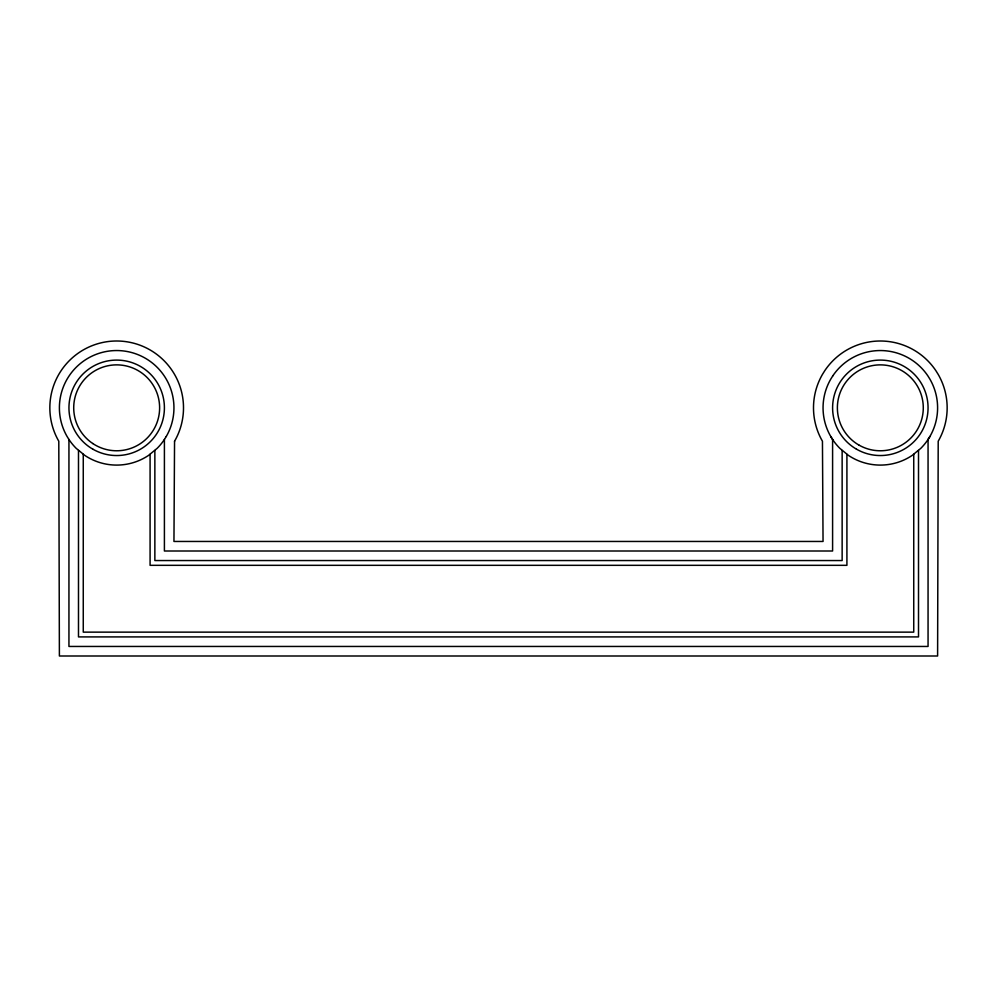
<?xml version="1.0" encoding="UTF-8"?>
<svg xmlns="http://www.w3.org/2000/svg" width="997" height="997" viewBox="0 0 997 997"><rect width="100%" height="100%" fill="white"/><g stroke="black" fill="none" stroke-linecap="round" stroke-linejoin="round"><path stroke-width="1.5" d="M927.945 439.64L929.927 436.462M830.725 436.462L832.707 439.64M928.057 439.465L928.057 646.455L68.943 646.455L68.943 439.465M918.511 450.482L918.511 636.909L78.489 636.909L78.489 450.482M913.738 454.296L913.738 632.135L83.262 632.135L83.262 454.296M846.914 454.296L846.914 565.324L150.086 565.324L150.086 454.296M842.141 450.482L842.141 560.551L154.859 560.551L154.859 450.482M832.595 439.465L832.595 551.005L164.405 551.005L164.405 439.465M166.275 436.462L164.293 439.64A57.278 57.278 0 0 1 157.177 448.314L148.491 455.442A57.278 57.278 0 0 1 84.857 455.442L76.171 448.314A57.278 57.278 0 0 1 69.055 439.64L67.073 436.462A57.278 57.278 0 0 1 116.674 350.545A57.278 57.278 0 0 1 166.275 436.462M174.55 441.235L173.952 541.458L823.048 541.458L822.45 441.235A66.824 66.824 0 0 1 822.45 374.411L824.768 370.697A66.824 66.824 0 0 1 935.884 370.697L938.202 374.411A66.824 66.824 0 0 1 938.202 441.235L937.604 656.001L59.396 656.001L58.798 441.235A66.824 66.824 0 0 1 116.674 340.999A66.824 66.824 0 0 1 174.55 441.235M832.707 375.994L830.725 379.184A57.278 57.278 0 0 0 839.823 448.314L848.509 455.442A57.278 57.278 0 0 0 912.143 455.442L920.829 448.314A57.278 57.278 0 0 0 929.927 379.184L927.945 375.994A57.278 57.278 0 0 0 832.707 375.994M92.808 443.54A42.958 42.958 0 0 0 159.532 410.627A42.958 42.958 0 0 0 97.681 369.289A42.958 42.958 0 0 0 92.808 443.54M92.808 449.149A47.731 47.731 0 0 0 164.405 407.823A47.731 47.731 0 0 0 92.808 366.485A47.731 47.731 0 0 0 92.808 449.149M858.853 445.023A42.958 42.958 0 0 0 923.284 407.823A42.958 42.958 0 0 0 858.853 370.622A42.958 42.958 0 0 0 858.853 445.023M856.46 449.149A47.731 47.731 0 0 0 928.057 407.823A47.731 47.731 0 0 0 856.46 366.485A47.731 47.731 0 0 0 856.46 449.149"/></g></svg>
